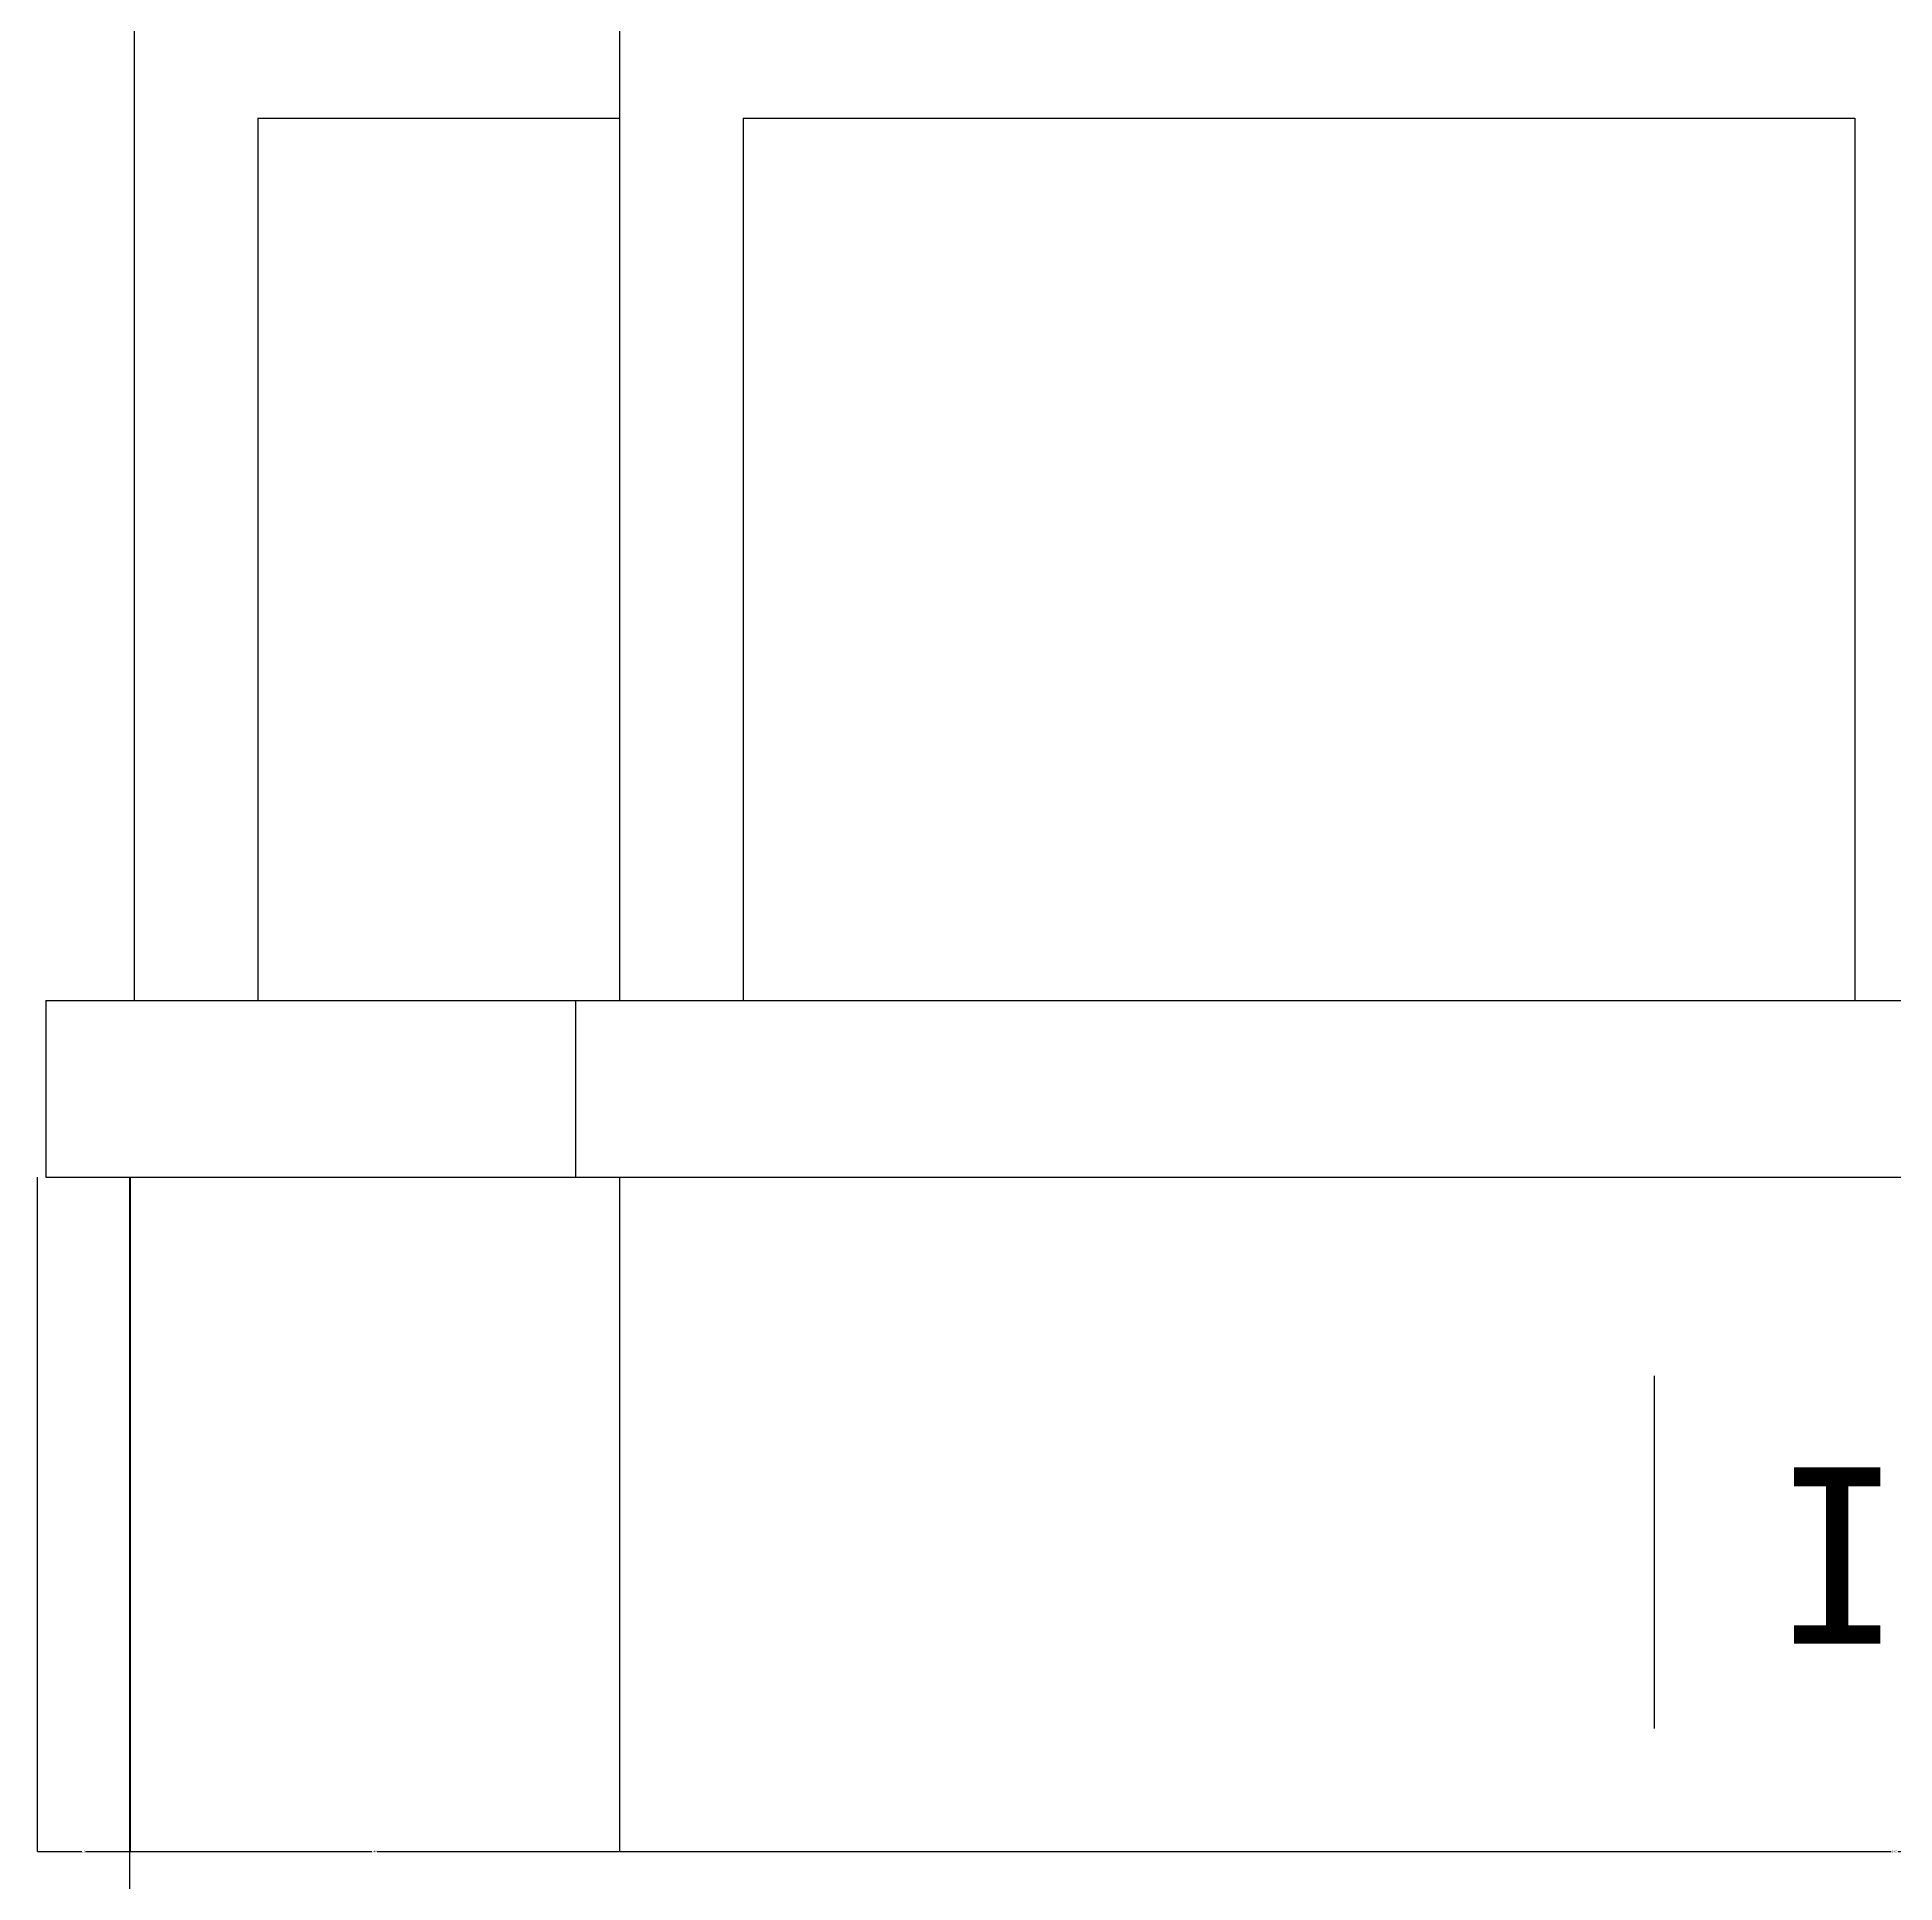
# Model space of a CAD drawing. Header units: metres. Extents: x -3162 to 6352, y -3306 to 1625.
# Drawn here: x 4247 to 5299, y -2301 to -1256 of the extents above; entities that cross this region are included whole.
import ezdxf

# ---------------------------------------------------------------- set-up
doc = ezdxf.new("R2010")
doc.units = ezdxf.units.M
for name, color, linetype in [('E_WALL', 255, 'Continuous'), ('LM', 141, 'Continuous'), ('PUB_DIM', 3, 'Continuous')]:
    doc.layers.add(name, color=color, linetype=linetype)
doc.dimstyles.get("Standard").update_dxf_attribs({"dimtxt": 2.5, "dimasz": 2.5, "dimexe": 1.25, "dimexo": 0.625, "dimtad": 1, "dimcen": 2.5, "dimazin": 3, "dimtfac": 1, "dimtmove": 0, "dimatfit": 3})

# ---------------------------------------------------------------- blocks, each defined once
blk = doc.blocks.new('*D19')
for p, q in [((4246.7, -1901.53), (4246.7, -2283.68)), ((4299.42, -1901.53), (4299.42, -2283.68)), ((4246.95, -2283.68), (4272.06, -2283.68)), ((4274.06, -2283.68), (4299.17, -2283.68))]:
    blk.add_line(p, q)
at = {"layer": 'Defpoints'}
for p in [(4246.7, -1901.53), (4299.42, -1901.53), (4246.7, -2283.68)]:
    blk.add_point(p, dxfattribs=at)
at = {"layer": 'PUB_DIM', "insert": (4273.06, -2283.68), "char_height": 1, "attachment_point": 5}
blk.add_mtext('50', dxfattribs=at)
blk = doc.blocks.new('*D31')
for p, q in [((4576.7, -1901.53), (4576.7, -2283.68)), ((6021.7, -1901.53), (6021.7, -2283.68)), ((4576.95, -2283.68), (5297.2, -2283.68)), ((5301.2, -2283.68), (6021.45, -2283.68))]:
    blk.add_line(p, q)
at = {"layer": 'Defpoints'}
for p in [(4576.7, -1901.53), (6021.7, -1901.53), (4576.7, -2283.68)]:
    blk.add_point(p, dxfattribs=at)
at = {"layer": 'PUB_DIM', "insert": (5299.2, -2283.68), "char_height": 1, "attachment_point": 5}
blk.add_mtext('1400', dxfattribs=at)
blk = doc.blocks.new('*D32')
for p, q in [((4298.98, -1961.53), (4298.98, -2427.55)), ((6298.98, -1961.53), (6298.98, -2427.55)), ((4299.23, -2427.55), (5296.98, -2427.55)), ((5300.98, -2427.55), (6298.73, -2427.55))]:
    blk.add_line(p, q)
at = {"layer": 'Defpoints'}
for p in [(4298.98, -1961.53), (6298.98, -1961.53), (4298.98, -2427.55)]:
    blk.add_point(p, dxfattribs=at)
at = {"layer": 'PUB_DIM', "insert": (5298.98, -2427.55), "char_height": 1, "attachment_point": 5}
blk.add_mtext('2000', dxfattribs=at)
blk = doc.blocks.new('*D33')
for p, q in [((4298.98, -1901.53), (4298.98, -2283.68)), ((4576.7, -1901.53), (4576.7, -2283.68)), ((4299.23, -2283.68), (4436.34, -2283.68)), ((4439.34, -2283.68), (4576.45, -2283.68))]:
    blk.add_line(p, q)
at = {"layer": 'Defpoints'}
for p in [(4298.98, -1901.53), (4576.7, -1901.53), (4298.98, -2283.68)]:
    blk.add_point(p, dxfattribs=at)
at = {"layer": 'PUB_DIM', "insert": (4437.84, -2283.68), "char_height": 1, "attachment_point": 5}
blk.add_mtext('300', dxfattribs=at)

msp = doc.modelspace()

# ---------------------------------------------------------------- linework, layer by layer
at = {"layer": 'E_WALL'}
for p, q in [((4301.7, 198.47), (4301.7, -1801.53)), ((4251.7, -1801.53), (6351.7, -1801.53)), ((4251.7, -1801.53), (4251.7, -1901.53)), ((4551.7, -1801.53), (4551.7, -1901.53)), ((4251.7, -1901.53), (6351.7, -1901.53))]:
    msp.add_line(p, q, dxfattribs=at)
at = {"layer": 'LM'}
for p, q in [((4576.7, 198.47), (4576.7, -1801.53)), ((4371.7, -1301.53), (4371.7, -1801.53)), ((4371.7, -1301.53), (4576.7, -1301.53)), ((4646.7, -1301.53), (5276.7, -1301.53)), ((4646.7, -1301.53), (4646.7, -1801.53)), ((5276.7, -1301.53), (5276.7, -1801.53))]:
    msp.add_line(p, q, dxfattribs=at)
at = {"layer": 'PUB_DIM'}
msp.add_lwpolyline([(5163.12, -2214.1), (5163.12, -2014.1)], dxfattribs=at)

# ---------------------------------------------------------------- texts
msp.add_text('III', height=100, dxfattribs=at).set_placement((5232.64, -2165.97))

# ---------------------------------------------------------------- dimensions: what is measured, and where the dimension line sits
for base, p1, p2, text, picture, middle in [((4246.7, -2283.68), (4246.7, -1901.53), (4299.42, -1901.53), '50', '*D19', (4273.06, -2283.68)), ((4298.98, -2283.68), (4298.98, -1901.53), (4576.7, -1901.53), '300', '*D33', (4437.84, -2283.68)), ((4576.7, -2283.68), (4576.7, -1901.53), (6021.7, -1901.53), '1400', '*D31', (5299.2, -2283.68))]:
    dim = msp.add_linear_dim(base=base, p1=p1, p2=p2, text=text, dimstyle='Standard', dxfattribs=at)
    dim.commit()
    dim.dimension.update_dxf_attribs({"geometry": picture, "text_midpoint": middle})
dim = msp.add_linear_dim(base=(4298.98, -2427.55), p1=(4298.98, -1961.53), p2=(6298.98, -1961.53), dimstyle='Standard', dxfattribs=at)
dim.commit()
dim.dimension.update_dxf_attribs({"geometry": '*D32', "text_midpoint": (5298.98, -2427.55)})

doc.saveas('drawing.dxf')
